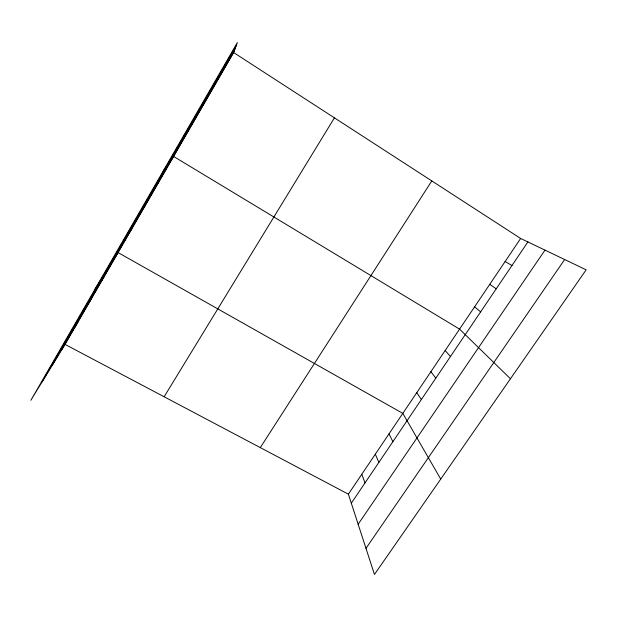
<?xml version="1.0" encoding="UTF-8"?>
<svg xmlns="http://www.w3.org/2000/svg" width="617" height="617" viewBox="0 0 617 617"><rect width="100%" height="100%" fill="white"/><g stroke="black" fill="none" stroke-linecap="round" stroke-linejoin="round"><path stroke-width="0.93" d="M218.356 79.015L218.356 78.629M233.642 52.561L237.368 42.55L30.85 400.302L65.032 344.394L233.642 52.561L520.648 238.47L586.15 269.83L374.457 574.45L348.381 494.171L65.032 344.394M42.11 381.884L236.126 45.882M52.376 365.094L235.008 48.897M61.26 350.564L234.044 51.473M164.13 396.777L334.414 117.839M74.603 327.473L78.074 321.827M88.092 304.119L91.254 299.006M101.743 280.488L104.597 275.922M95.103 288.995L118.086 252.577L402.816 413.382L440.731 479.085M129.531 232.385L131.73 228.961M260.305 447.618L431.807 180.928M143.676 207.906L145.527 205.068M348.381 494.171L520.648 238.47M157.983 183.133L159.495 180.897M351.312 503.179L527.905 241.949M358.153 524.242L544.981 250.124M365.981 548.336L564.648 259.541M163.081 171.241L173.624 156.448L459.572 329.131L510.444 378.769M187.576 131.915L188.355 130.951M202.87 105.438L203.263 105.137M505.122 261.523L511.971 265.526M489.767 284.306L496.215 288.833M474.589 306.85L480.635 311.878M445.158 350.533L450.449 356.526M430.89 371.704L435.826 378.159M416.776 392.651L421.365 399.554M388.995 433.898L392.89 441.664M375.313 454.197L378.884 462.388M361.778 474.288L365.025 482.887"/></g></svg>
